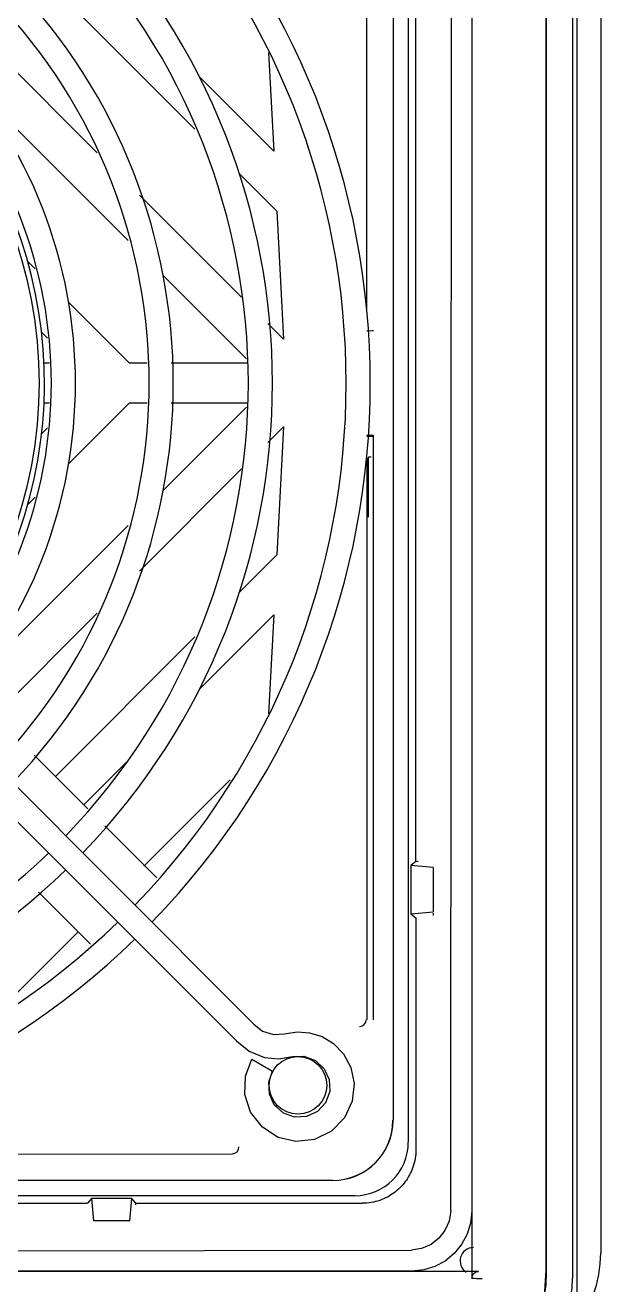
# Model space of a CAD drawing. Header units: inches. Extents: x 0 to 102, y 0 to 66.
# Drawn here: x 13.133 to 14.824, y 22.022 to 25.723 of the extents above; entities that cross this region are included whole.
import ezdxf

# ---------------------------------------------------------------- set-up
doc = ezdxf.new("R2010")
doc.units = ezdxf.units.IN
doc.header["$MEASUREMENT"] = 0

msp = doc.modelspace()

# ---------------------------------------------------------------- linework, layer by layer
at = {"color": 6, "linetype": 'Continuous'}
for p, q in [((14.74164, 27.31308), (14.74164, 22.04143)), ((14.66428, 27.29339), (14.66428, 22.04143)), ((14.44569, 27.24936), (14.44569, 22.06811)), ((14.44499, 27.11751), (14.44499, 22.23828)), ((14.25885, 26.9012), (14.25885, 22.44149)), ((14.21409, 26.8367), (14.21409, 22.50599)), ((14.13717, 24.89155), (14.13722, 26.54143)), ((14.28101, 23.26589), (14.28101, 26.0768)), ((13.63153, 25.41716), (13.26314, 25.78555)), ((13.84822, 25.64273), (13.86344, 25.35228)), ((13.05723, 25.63512), (13.34512, 25.34723)), ((13.64396, 25.57176), (13.86344, 25.35228)), ((13.43564, 25.08967), (12.97381, 25.55151)), ((14.66358, 22.41095), (14.66358, 25.56206)), ((13.87268, 25.17601), (13.76207, 25.28662)), ((13.46868, 25.22367), (13.76905, 24.9233)), ((13.87268, 25.17601), (13.89238, 24.79997)), ((13.13809, 25.0309), (13.16221, 25.00677)), ((13.78332, 24.742), (13.53721, 24.98811)), ((13.26024, 24.90874), (13.43858, 24.7304)), ((13.84597, 24.84638), (13.89238, 24.79997)), ((13.19859, 24.80335), (13.18155, 24.8204)), ((13.19016, 24.7304), (13.20498, 24.7304)), ((13.43858, 24.7304), (13.49175, 24.7304)), ((13.56261, 24.7304), (13.78423, 24.7304)), ((13.20498, 24.61229), (13.19016, 24.61229)), ((13.43858, 24.61229), (13.26024, 24.43395)), ((13.49173, 24.61229), (13.43858, 24.61229)), ((13.78423, 24.61229), (13.56259, 24.61229)), ((13.53724, 24.35461), (13.78332, 24.6007)), ((13.18171, 24.52245), (13.19859, 24.53934)), ((13.89238, 24.54273), (13.84597, 24.49632)), ((13.89238, 24.54273), (13.87268, 24.16668)), ((14.15683, 22.80127), (14.15683, 24.51705)), ((14.13722, 24.45114), (14.13722, 22.80127)), ((14.14571, 24.45333), (14.1416, 24.45353)), ((14.1416, 24.27696), (14.1416, 24.45353)), ((14.14945, 24.45316), (14.14571, 24.45333)), ((13.76905, 24.4194), (13.4687, 24.11904)), ((13.16221, 24.33593), (13.138, 24.31171)), ((12.9602, 23.77758), (13.43563, 24.25301)), ((13.76207, 24.05608), (13.87268, 24.16668)), ((13.34508, 23.99542), (13.04372, 23.69406)), ((13.86344, 23.99041), (13.64396, 23.77093)), ((13.86344, 23.99041), (13.84822, 23.69996)), ((13.22189, 23.51589), (13.63153, 23.92554)), ((13.15926, 23.57852), (13.31708, 23.4207)), ((13.4311, 23.55807), (13.30541, 23.43238)), ((13.48189, 23.25252), (13.735, 23.50563)), ((13.36719, 23.37059), (13.5203, 23.21748)), ((14.28101, 23.26589), (14.26658, 23.25378)), ((14.3322, 23.2481), (14.26658, 23.25378)), ((14.26658, 23.25378), (14.26658, 23.11253)), ((14.3322, 23.2481), (14.3322, 23.11821)), ((13.32543, 23.02261), (13.17232, 23.17572)), ((14.26658, 23.11253), (14.3322, 23.11821)), ((14.26658, 23.11253), (14.28101, 23.10042)), ((14.28101, 23.10042), (14.28101, 22.41932)), ((14.3322, 23.11452), (14.3322, 23.10765)), ((12.98963, 22.76026), (13.2887, 23.05934)), ((14.21331, 22.50599), (14.21408, 22.50599)), ((13.74164, 22.40569), (12.09177, 22.40574)), ((14.03692, 22.32883), (9.70621, 22.32883)), ((14.03692, 22.32961), (14.03692, 22.32883)), ((14.10142, 22.28406), (9.6417, 22.28406)), ((13.32826, 22.27633), (13.31615, 22.2619)), ((13.44637, 22.27633), (13.32826, 22.27633)), ((13.32826, 22.27633), (13.33394, 22.21072)), ((13.44069, 22.21072), (13.44637, 22.27633)), ((13.45848, 22.2619), (13.44637, 22.27633)), ((10.42698, 22.2619), (13.31615, 22.2619)), ((13.45814, 22.25782), (13.45848, 22.2619)), ((13.45848, 22.2619), (14.12359, 22.2619)), ((14.44499, 22.23828), (14.44569, 22.23828)), ((13.44069, 22.21072), (13.33394, 22.21072)), ((14.43161, 22.17098), (14.41527, 22.14064)), ((14.41527, 22.14064), (14.39348, 22.11395)), ((14.36676, 22.09216), (14.3364, 22.07583)), ((14.39348, 22.11395), (14.36676, 22.09216)), ((14.40027, 22.06179), (12.91401, 22.06179)), ((14.2692, 22.06249), (12.91421, 22.06249)), ((14.2692, 22.06249), (14.2692, 22.06179)), ((14.44569, 22.06179), (14.40027, 22.06179)), ((14.44569, 22.06811), (14.44569, 22.06217)), ((14.44569, 22.06217), (14.44569, 22.05371)), ((14.44571, 22.04198), (14.44621, 22.04599)), ((14.44571, 22.04198), (14.44924, 22.04184)), ((14.44621, 22.04599), (14.4483, 22.05142)), ((14.44924, 22.04184), (14.45322, 22.04167)), ((14.45322, 22.04167), (14.4588, 22.04141)), ((14.4588, 22.04141), (14.46632, 22.04103)), ((14.46632, 22.04103), (14.47531, 22.04049))]:
    msp.add_line(p, q, dxfattribs=at)
at = {"color": 7, "linetype": 'Continuous'}
for p, q in [((14.75346, 27.31308), (14.75346, 21.90363)), ((14.82432, 27.31308), (14.82432, 22.11623)), ((14.38372, 22.23965), (14.38594, 27.09517)), ((14.137, 24.5155), (14.15663, 24.51415)), ((14.14031, 24.51762), (14.14007, 24.51763)), ((14.14125, 24.51759), (14.14031, 24.51762)), ((14.1415, 24.51759), (14.14125, 24.51759)), ((14.14588, 24.51744), (14.1415, 24.51759)), ((14.15008, 24.51729), (14.14793, 24.51737)), ((14.15683, 24.51705), (14.15287, 24.51719)), ((14.15663, 24.51415), (14.15683, 24.51705)), ((12.22664, 24.36638), (13.7729, 22.82012)), ((13.78008, 22.63545), (13.7987, 22.68513)), ((13.79083, 22.70854), (13.83626, 22.69006)), ((13.7987, 22.68513), (13.86008, 22.64969)), ((13.83626, 22.69006), (13.87732, 22.68603)), ((13.84887, 22.61736), (13.86008, 22.64969)), ((14.01202, 22.6573), (14.02662, 22.62518)), ((13.85056, 22.58279), (13.84887, 22.61736)), ((14.38372, 22.23965), (14.37876, 22.20981)), ((14.37876, 22.20981), (14.36634, 22.18183)), ((14.36634, 22.18183), (14.34843, 22.15899)), ((14.29763, 22.12871), (14.26783, 22.12376)), ((14.32559, 22.1411), (14.29763, 22.12871)), ((14.34843, 22.15899), (14.32559, 22.1411)), ((12.90641, 22.12154), (14.26783, 22.12376))]:
    msp.add_line(p, q, dxfattribs=at)
at = {"color": 6, "linetype": 'Continuous'}
for points in [[(14.66358, 25.56206), (14.66359, 26.63889), (14.66358, 26.83671)], [(14.13718, 24.82506), (14.13806, 24.82506), (14.1401, 24.82511), (14.14318, 24.8252)], [(14.14318, 24.8252), (14.15178, 24.82547), (14.15683, 24.82564)], [(14.28101, 22.41932), (14.28087, 22.41264), (14.28045, 22.40601), (14.27976, 22.39947), (14.2788, 22.39301), (14.27759, 22.38665), (14.27613, 22.38039), (14.27443, 22.37426), (14.2725, 22.36824), (14.27035, 22.36236), (14.26799, 22.35662), (14.26543, 22.35102), (14.26268, 22.34557), (14.25974, 22.34029), (14.25663, 22.33516), (14.25336, 22.3302), (14.24994, 22.32541), (14.24638, 22.32079), (14.24267, 22.31635), (14.23886, 22.31209), (14.23491, 22.308), (14.23082, 22.30405), (14.22656, 22.30024), (14.22212, 22.29654), (14.2175, 22.29297), (14.21271, 22.28955), (14.20775, 22.28628), (14.20262, 22.28317), (14.19734, 22.28023), (14.19189, 22.27748), (14.18629, 22.27492), (14.18055, 22.27256), (14.17467, 22.27041), (14.16866, 22.26848), (14.16252, 22.26679), (14.15626, 22.26533), (14.1499, 22.26411), (14.14344, 22.26316), (14.1369, 22.26246), (14.13028, 22.26204), (14.12359, 22.2619)], [(14.39071, 21.84389), (14.46581, 21.8439), (14.53923, 21.85797), (14.59932, 21.89546), (14.63815, 21.94428), (14.6598, 22.00323), (14.66358, 22.06675), (14.66359, 22.12954), (14.66359, 22.19623), (14.66359, 22.26531), (14.66358, 22.33687), (14.66358, 22.41095)], [(14.44499, 22.23828), (14.4414, 22.20335), (14.43161, 22.17098)], [(14.3364, 22.07583), (14.30407, 22.06606), (14.2692, 22.06249)], [(14.45855, 22.06179), (14.45382, 22.06179), (14.44835, 22.06179), (14.44569, 22.06179)], [(14.44569, 22.05371), (14.44569, 22.04565), (14.44571, 22.04198)], [(14.4483, 22.05142), (14.4517, 22.0559), (14.45622, 22.05926), (14.46103, 22.0612), (14.46453, 22.06177), (14.45855, 22.06179)], [(14.46605, 21.8432), (14.48558, 21.84417), (14.50473, 21.84701), (14.5236, 21.85174), (14.54191, 21.85829), (14.55949, 21.86661), (14.57618, 21.87661), (14.5918, 21.8882), (14.60622, 21.90126), (14.61927, 21.91568), (14.63087, 21.9313), (14.64087, 21.94798), (14.64919, 21.96556), (14.65574, 21.98388), (14.66047, 22.00275), (14.66331, 22.0219), (14.66428, 22.04143)]]:
    msp.add_lwpolyline(points, dxfattribs=at)
at = {"color": 7, "linetype": 'Continuous'}
for points in [[(14.14007, 24.51763), (14.13975, 24.51765), (14.13954, 24.51766), (14.13934, 24.51767), (14.13915, 24.51768), (14.13897, 24.51769), (14.13879, 24.51771), (14.13862, 24.51772), (14.13846, 24.51773), (14.13831, 24.51775), (14.13816, 24.51776), (14.13803, 24.51778), (14.1379, 24.51779), (14.13778, 24.51781), (14.13767, 24.51782), (14.13757, 24.51784), (14.13748, 24.51786), (14.1374, 24.51787), (14.13734, 24.51789), (14.13728, 24.51791), (14.13723, 24.51793)], [(14.14793, 24.51737), (14.14741, 24.51739), (14.14588, 24.51744)], [(14.15287, 24.51719), (14.15063, 24.51727), (14.15008, 24.51729)], [(12.0227, 24.4701), (12.05165, 24.44116), (13.72254, 22.77026)], [(13.7729, 22.82012), (13.8048, 22.78822), (13.83044, 22.76748), (13.86273, 22.75729), (13.89391, 22.75959), (13.93317, 22.76576), (13.96888, 22.76289), (14.00528, 22.75143)], [(13.72254, 22.77026), (13.7537, 22.7391), (13.79083, 22.70854)], [(14.00528, 22.75143), (14.03864, 22.73095), (14.06815, 22.70064), (14.08959, 22.6611), (14.09966, 22.61336)], [(13.87732, 22.68603), (13.91843, 22.69272), (13.95164, 22.69399), (13.98607, 22.68143), (14.01202, 22.6573)], [(13.87625, 22.45537), (13.83005, 22.48509), (13.79538, 22.52947), (13.77882, 22.58124), (13.78008, 22.63545)], [(14.09966, 22.61336), (14.09427, 22.56211), (14.07166, 22.51321), (14.03358, 22.47394), (13.98371, 22.4495)], [(14.02662, 22.62518), (14.02788, 22.58993), (14.01574, 22.55718)], [(14.01574, 22.55718), (13.99222, 22.53151), (13.95991, 22.51644), (13.92468, 22.51494), (13.89201, 22.52668), (13.86517, 22.55131), (13.85056, 22.58279)], [(13.98371, 22.4495), (13.92866, 22.44334), (13.87625, 22.45537)]]:
    msp.add_lwpolyline(points, dxfattribs=at)
at = {"color": 6, "linetype": 'Continuous'}
msp.add_circle((13.93456, 22.60835), 0.08465, dxfattribs=at)
at = {"color": 7, "linetype": 'Continuous'}
for centre, radius, start, end in [((11.87156, 24.67135), 2.27558, 315.89586, 44.10414), ((11.87156, 24.67135), 2.20472, 315.92465, 44.07535), ((11.87156, 24.67135), 1.98818, 316.02535, 43.97465), ((11.87156, 24.67135), 1.91732, 316.06325, 43.93675), ((11.87156, 24.67135), 1.69686, 316.20421, 43.79571), ((11.87156, 24.67135), 1.62599, 316.2567, 43.74323), ((11.87157, 24.67135), 1.40944, 316.4421, 43.55789), ((11.87157, 24.67135), 1.33857, 316.51844, 43.48154), ((11.87156, 24.67135), 1.91732, 270.00004, 313.9368), ((11.87156, 24.67135), 1.98818, 270.00004, 313.9747), ((11.87156, 24.67135), 2.20472, 270.00004, 314.0754), ((11.87156, 24.67135), 2.27558, 270.00004, 314.1042), ((14.46999, 22.11623), 0.35433, 278.95811, 0)]:
    msp.add_arc(centre, radius, start, end, dxfattribs=at)
at = {"color": 6, "linetype": 'Continuous'}
for centre, radius, start, end in [((11.87157, 24.67135), 1.30353, 316.53618, 43.46382), ((11.87157, 24.67135), 1.3186, 320.97357, 38.16197), ((14.11566, 22.80127), 0.01969, 270, 0), ((14.03692, 22.50599), 0.17717, 270, 0), ((14.03692, 22.50599), 0.17678, 270, 0), ((13.74164, 22.42725), 0.01969, 270, 0), ((14.45031, 22.09261), 0.03937, 90, 236.50918), ((14.46605, 22.04143), 0.27559, 270, 0)]:
    msp.add_arc(centre, radius, start, end, dxfattribs=at)
for centre, major_axis, ratio, start_param, end_param in [((14.37745, 23.24837), (0.09842, -0.01737), 0.0257876, 2.7156803, 2.9447849), ((14.10131, 22.4416), (0.11143, -0.11143), 0.999315, 5.4981298, 7.0682409)]:
    msp.add_ellipse(centre, major_axis=major_axis, ratio=ratio, start_param=start_param, end_param=end_param, dxfattribs=at)

doc.saveas('drawing.dxf')
